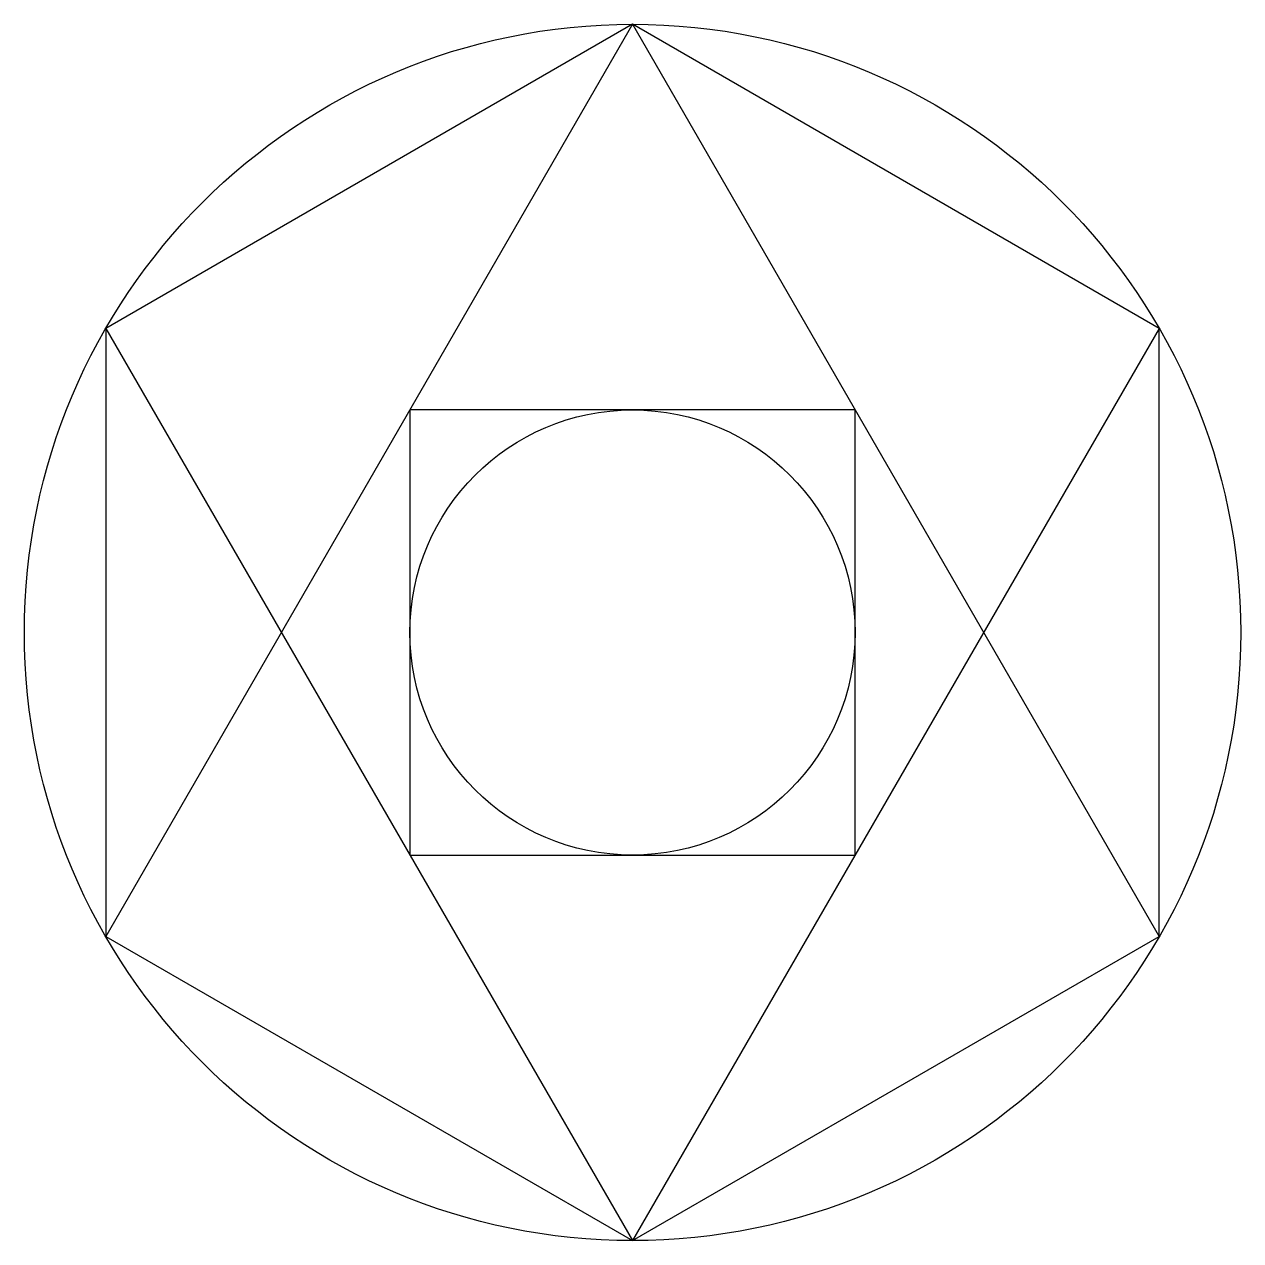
# Model space of a CAD drawing. Header units: inches. Extents: x 72.2 to 122.2, y 74.2 to 124.2.
import ezdxf

# ---------------------------------------------------------------- set-up
doc = ezdxf.new("R2010")
doc.units = ezdxf.units.IN
doc.header["$MEASUREMENT"] = 0

msp = doc.modelspace()

# ---------------------------------------------------------------- linework, layer by layer
for p, q in [((97.174, 124.17), (75.523, 86.67)), ((97.174, 124.17), (118.824, 86.67)), ((75.523, 111.67), (97.174, 74.17)), ((118.824, 111.67), (97.174, 74.17))]:
    msp.add_line(p, q)
for points in [[(97.174, 124.17), (75.523, 111.67), (75.523, 86.67), (97.174, 74.17), (118.824, 86.67), (118.824, 111.67)], [(106.324, 108.32), (88.023, 108.32), (88.023, 90.019), (106.324, 90.019)]]:
    msp.add_lwpolyline(points, close=True)
for radius in [25, 9.151]:
    msp.add_circle((97.174, 99.17), radius)

doc.saveas('drawing.dxf')
